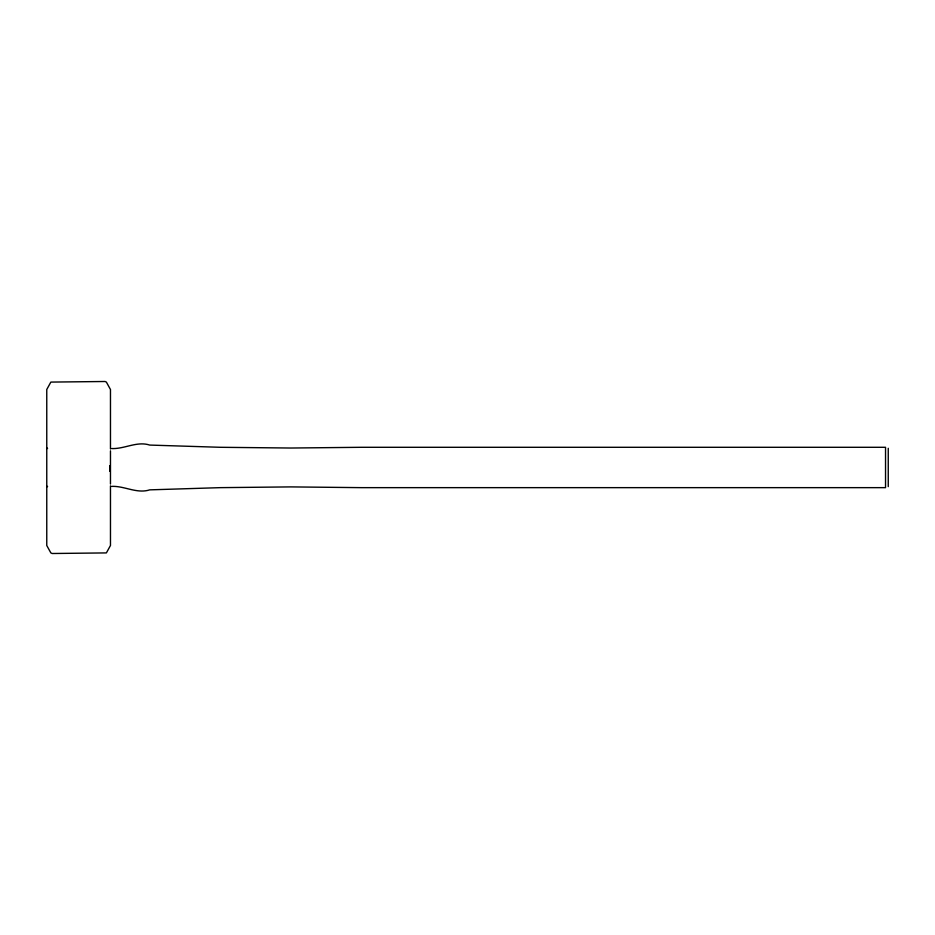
<?xml version="1.0" encoding="UTF-8"?>
<svg xmlns="http://www.w3.org/2000/svg" width="935" height="935" viewBox="0 0 935 935"><rect width="100%" height="100%" fill="white"/><g stroke="black" fill="none" stroke-linecap="round" stroke-linejoin="round"><path stroke-width="1.4" d="M109.909 471.018L109.979 465.665L109.979 471.018M111.616 448.555C124.542 449.151 136.872 440.911 149.717 445.072L220.286 447.292L290.867 448.029L361.459 447.292L885.538 447.292L885.538 487.649L361.459 487.649L290.867 486.901L220.286 487.649L149.717 489.858C136.872 494.019 124.542 485.779 111.616 486.387M888.25 448.297L888.25 486.632M110.47 449.034L110.47 389.509L106.38 382.088L105.047 381.492L50.852 382.088L46.762 389.509L46.762 545.491L50.852 552.912L52.185 553.508L106.38 552.912L110.47 545.491L110.47 485.849M110.47 450.822L110.47 484.05M47.486 486.516L46.75 486.516L47.486 486.516M47.486 448.414L46.75 448.414L47.486 448.414"/></g></svg>
